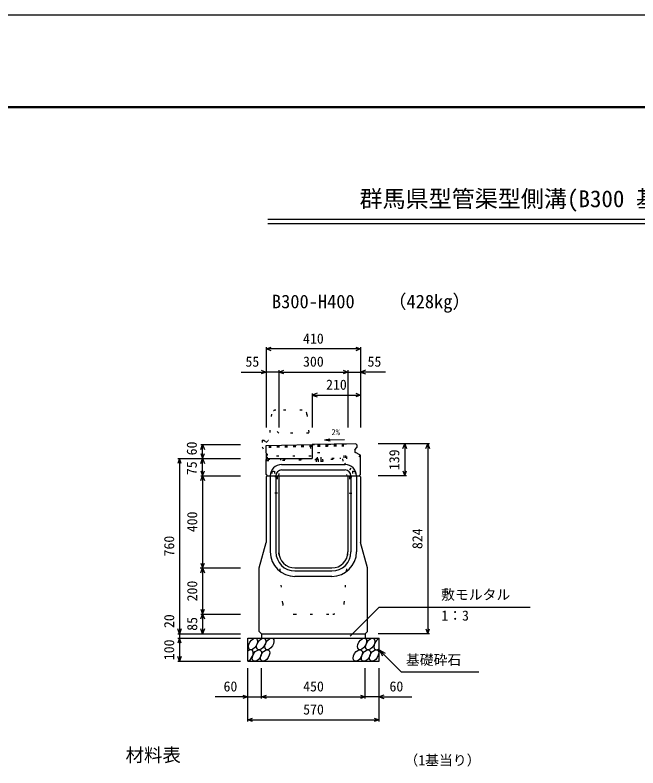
# Model space of a CAD drawing. Units: millimetres, scale not verified. Extents: x -12600 to 12600, y -5940 to 5940.
# Drawn here: x 1405 to 4108, y 2674 to 5940 of the extents above; entities that cross this region are included whole.
import ezdxf
from ezdxf.enums import TextEntityAlignment as Align

# ---------------------------------------------------------------- set-up
doc = ezdxf.new("R2010")
doc.units = ezdxf.units.MM
doc.header["$LTSCALE"] = 40
doc.linetypes.add('DOTTED', pattern=[1.75, 0.25, -1.5])
for name, color, linetype, lineweight in [('0-0_DIM', 7, 'Continuous', 25), ('0-1_Defpoints', 5, 'Continuous', 25), ('0-2_HATCH', 6, 'DOTTED', 25), ('0-5_OUTLINE', 3, 'Continuous', 25), ('0-6_OUTLINE2', 4, 'DOTTED', 25), ('0-7_TXT', 7, 'Continuous', 25), ('0-8_WAKU', 3, 'Continuous', 25)]:
    doc.layers.add(name, color=color, linetype=linetype, lineweight=lineweight)
doc.styles.add('ＭＳ ゴシック', font='')
doc.styles.get('ＭＳ ゴシック').set_extended_font_data('MS Gothic')

msp = doc.modelspace()

# ---------------------------------------------------------------- linework, layer by layer
at = {"layer": '0-0_DIM'}
for p, q in [((2495, 4498.96), (2495, 4151.46)), ((2905, 4491.46), (2495, 4491.46)), ((2905, 4498.96), (2905, 4151.46)), ((2386.62, 4391.46), (2495, 4391.46)), ((2550, 4391.46), (2495, 4391.46)), ((2550, 4398.96), (2550, 4151.46)), ((2550, 4391.46), (2850, 4391.46)), ((2850, 4398.96), (2850, 4151.46)), ((2850, 4391.46), (2905, 4391.46)), ((3013.38, 4391.46), (2905, 4391.46)), ((2695, 4298.96), (2695, 4151.46)), ((2695, 4291.46), (2905, 4291.46)), ((2211.5, 4076.46), (2384, 4076.46)), ((2219, 4016.46), (2219, 4076.46)), ((3203.5, 4080.46), (2981, 4080.46)), ((3096, 4080.46), (3096, 3941.46)), ((3196, 4080.46), (3196, 3256.46)), ((2111.5, 4016.46), (2384, 4016.46)), ((2119, 4016.46), (2119, 3256.46)), ((2219, 3941.46), (2219, 4016.46)), ((2211.5, 3941.46), (2384, 3941.46)), ((3103.5, 3941.46), (2981, 3941.46)), ((2208.25, 3541.46), (2380.75, 3541.46)), ((2211.5, 3541.46), (2384, 3541.46)), ((2858.77, 3245.65), (2985, 3371.89)), ((2985, 3371.89), (3639.81, 3371.89)), ((2211.5, 3341.46), (2384, 3341.46)), ((2219, 3341.46), (2219, 3256.46)), ((2111.5, 3256.46), (2384, 3256.46)), ((2111.5, 3236.46), (2384, 3236.46)), ((2119, 3256.46), (2119, 3236.46)), ((2119, 3236.46), (2119, 3136.46)), ((3203.5, 3256.46), (2981, 3256.46)), ((2985, 3186.46), (3080.76, 3090.71)), ((2985, 3186.46), (3010.98, 3171.46)), ((2985, 3186.46), (3000, 3160.48)), ((2111.5, 3136.46), (2384, 3136.46)), ((2415, 2875.1), (2415, 3106.46)), ((2475, 2975.1), (2475, 3106.46)), ((2925, 2975.1), (2925, 3106.46)), ((2985, 2875.1), (2985, 3106.46)), ((3080.76, 3090.71), (3418.31, 3090.71)), ((2415, 2982.6), (2273.21, 2982.6)), ((2415, 2982.6), (2475, 2982.6)), ((2475, 2982.6), (2925, 2982.6)), ((2985, 2982.6), (2925, 2982.6)), ((2985, 2982.6), (3126.79, 2982.6)), ((2415, 2882.6), (2985, 2882.6))]:
    msp.add_line(p, q, dxfattribs=at)
for points in [[(2516.14, 4483.77), (2495, 4491.46), (2516.14, 4499.16)], [(2883.86, 4499.16), (2905, 4491.46), (2883.86, 4483.77)], [(2473.86, 4399.16), (2495, 4391.46), (2473.86, 4383.77)], [(2571.14, 4383.77), (2550, 4391.46), (2571.14, 4399.16)], [(2828.86, 4399.16), (2850, 4391.46), (2828.86, 4383.77)], [(2926.14, 4399.16), (2905, 4391.46), (2926.14, 4383.77)], [(2716.14, 4299.16), (2695, 4291.46), (2716.14, 4283.77)], [(2883.86, 4299.16), (2905, 4291.46), (2883.86, 4283.77)], [(2211.3, 4055.32), (2219, 4076.46), (2226.7, 4055.32)], [(3088.3, 4059.32), (3096, 4080.46), (3103.7, 4059.32)], [(3188.3, 4059.32), (3196, 4080.46), (3203.7, 4059.32)], [(2211.3, 4037.61), (2219, 4016.46), (2226.7, 4037.61)], [(2126.7, 3995.32), (2119, 4016.46), (2111.3, 3995.32)], [(2211.3, 3995.32), (2219, 4016.46), (2226.7, 3995.32)], [(2211.3, 3962.61), (2219, 3941.46), (2226.7, 3962.61)], [(3088.3, 3962.61), (3096, 3941.46), (3103.7, 3962.61)], [(2211.3, 3920.32), (2219, 3941.46), (2226.7, 3920.32)], [(2219, 3941.46), (2219, 3541.46), (2219, 3341.46)], [(2211.3, 3562.61), (2219, 3541.46), (2226.7, 3562.61)], [(2211.3, 3520.32), (2219, 3541.46), (2226.7, 3520.32)], [(2211.3, 3362.61), (2219, 3341.46), (2226.7, 3362.61)], [(2211.3, 3320.32), (2219, 3341.46), (2226.7, 3320.32)], [(2126.7, 3277.61), (2119, 3256.46), (2111.3, 3277.61)], [(2226.7, 3277.61), (2219, 3256.46), (2211.3, 3277.61)], [(3188.3, 3277.61), (3196, 3256.46), (3203.7, 3277.61)], [(2126.7, 3215.32), (2119, 3236.46), (2111.3, 3215.32)], [(2126.7, 3157.61), (2119, 3136.46), (2111.3, 3157.61)], [(2393.86, 2990.29), (2415, 2982.6), (2393.86, 2974.9)], [(2496.14, 2974.9), (2475, 2982.6), (2496.14, 2990.29)], [(2903.86, 2990.29), (2925, 2982.6), (2903.86, 2974.9)], [(3006.14, 2990.29), (2985, 2982.6), (3006.14, 2974.9)], [(2436.14, 2874.9), (2415, 2882.6), (2436.14, 2890.29)], [(2963.86, 2890.29), (2985, 2882.6), (2963.86, 2874.9)]]:
    msp.add_lwpolyline(points, dxfattribs=at)
at = {"layer": '0-1_Defpoints'}
msp.add_lwpolyline([(-4200, -5940), (12600, -5940), (12600, 5940), (-4200, 5940)], close=True, dxfattribs=at)
at = {"layer": '0-2_HATCH', "linetype": 'Continuous'}
for p, q in [((2495, 4072.65), (2695, 4076.46)), ((2496.23, 4008.16), (2495, 4072.65))]:
    msp.add_line(p, q, dxfattribs=at)
at = {"layer": '0-2_HATCH'}
for p, q in [((2500.64, 4012.75), (2499.5, 4072.74)), ((2507.3, 4072.89), (2508.44, 4012.9)), ((2510.8, 4072.96), (2511.94, 4012.97)), ((2514.3, 4073.02), (2515.44, 4013.03)), ((2542.59, 4073.56), (2543.74, 4013.57)), ((2546.09, 4073.63), (2547.24, 4013.64)), ((2549.59, 4073.69), (2550.74, 4013.71)), ((2577.89, 4074.23), (2579.03, 4014.24)), ((2581.39, 4074.3), (2582.53, 4014.31)), ((2584.89, 4074.37), (2586.03, 4014.38)), ((2613.18, 4074.9), (2614.32, 4014.92)), ((2616.68, 4074.97), (2617.82, 4014.98)), ((2620.18, 4075.04), (2621.32, 4015.05)), ((2648.47, 4075.58), (2649.62, 4015.59)), ((2651.97, 4075.64), (2653.12, 4015.66)), ((2655.47, 4075.71), (2656.62, 4015.72)), ((2684.17, 4076.26), (2685.31, 4016.27)), ((2687.27, 4076.32), (2688.41, 4016.33)), ((2691.17, 4076.39), (2692.31, 4016.4)), ((2695, 4076.46), (2843.94, 4079.3)), ((2719.06, 4076.92), (2720.2, 4016.93)), ((2722.56, 4076.99), (2723.79, 4012.5)), ((2726.06, 4077.05), (2727.2, 4017.07)), ((2754.36, 4077.59), (2755.5, 4017.6)), ((2757.85, 4077.66), (2759, 4017.67)), ((2761.35, 4077.73), (2762.5, 4017.74)), ((2790.05, 4078.27), (2791.19, 4018.28)), ((2793.15, 4078.33), (2794.38, 4013.84)), ((2797.05, 4078.41), (2798.19, 4018.42)), ((2824.94, 4078.94), (2826.09, 4018.95)), ((2828.44, 4079), (2829.58, 4019.02)), ((2833.08, 4019.08), (2831.94, 4079.07)), ((2840.58, 4019.23), (2839.44, 4079.21)), ((2845.17, 4014.81), (2843.94, 4079.3)), ((2500.64, 4012.75), (2840.58, 4019.23)), ((2717.62, 4042.39), (2733.61, 4042.69)), ((2718.19, 4012.39), (2717.62, 4042.39)), ((2734.18, 4012.7), (2733.61, 4042.69)), ((2815.59, 4018.75), (2815.67, 4014.25)), ((2496.23, 4008.16), (2845.17, 4014.81)), ((2556.96, 4013.82), (2557.05, 4009.32)), ((2712.32, 4012.28), (2740.01, 4012.81)), ((2712.32, 4012.28), (2712.51, 4002.28)), ((2740.2, 4002.81), (2712.51, 4002.28)), ((2720.7, 4012.44), (2720.89, 4002.44)), ((2731.67, 4012.65), (2731.86, 4002.65)), ((2740.01, 4012.81), (2740.2, 4002.81))]:
    msp.add_line(p, q, dxfattribs=at)
at = {"layer": '0-2_HATCH', "linetype": 'Continuous'}
for centre in [(2437.89, 3211.46), (2473.37, 3211.46), (2508.84, 3211.46), (2911.05, 3211.46), (2946.52, 3211.46), (2454.77, 3161.46), (2490.25, 3161.46), (2892.45, 3161.46), (2927.93, 3161.46), (2963.41, 3161.46)]:
    msp.add_ellipse(centre, major_axis=(14.54, 23.54), ratio=0.5792, dxfattribs=at)
for centre, start_param, end_param in [((2982, 3211.46), 0.6666252, 4.1103269), ((2419.3, 3161.46), 3.7419964, 7.318141)]:
    msp.add_ellipse(centre, major_axis=(14.54, 23.54), ratio=0.5792, start_param=start_param, end_param=end_param, dxfattribs=at)
at = {"layer": '0-5_OUTLINE', "linetype": 'DOTTED'}
for p, q in [((2650.46, 4226.41), (2536.66, 4226.41)), ((2518.19, 4208.41), (2507, 4096.46)), ((2671.8, 4208.45), (2690, 4026.46)), ((2477, 4096.46), (2477, 4066.46)), ((2477, 4096.46), (2485, 4096.46)), ((2485, 4096.46), (2495, 4086.46)), ((2477, 4066.46), (2500, 4026.46)), ((2690, 4026.46), (2500, 4026.46))]:
    msp.add_line(p, q, dxfattribs=at)
at = {"layer": '0-5_OUTLINE'}
for p, q in [((2884, 4080.06), (2695, 4076.46)), ((2695, 4076.46), (2695, 4016.46)), ((2880, 4053.46), (2889, 4063.46)), ((2880, 4053.46), (2880, 4043.46)), ((2884, 4080.06), (2889, 4075.16)), ((2889, 4075.16), (2889, 4063.46)), ((2905, 4030.46), (2880, 4043.46)), ((2905, 3946.46), (2905, 4030.46)), ((2495, 4011.46), (2500, 4016.46)), ((2495, 3946.46), (2495, 4011.46)), ((2500, 4016.46), (2695, 4016.46)), ((2495, 3946.46), (2500, 3941.46)), ((2495, 3936.46), (2495, 3651.46)), ((2550, 3941.46), (2550, 3611.46)), ((2850, 3941.46), (2850, 3611.46)), ((2900, 3941.46), (2905, 3946.46)), ((2900, 3941.46), (2905, 3936.46)), ((2905, 3936.46), (2905, 3651.46)), ((2465, 3541.46), (2495, 3651.46)), ((2935, 3541.46), (2905, 3651.46)), ((2465, 3266.46), (2465, 3541.46)), ((2620, 3541.46), (2780, 3541.46)), ((2935, 3266.46), (2935, 3541.46)), ((2465, 3266.46), (2475, 3256.46)), ((2925, 3256.46), (2935, 3266.46)), ((2415, 3236.46), (2985, 3236.46)), ((2415, 3136.46), (2415, 3236.46)), ((2475, 3256.46), (2925, 3256.46)), ((2475, 3256.46), (2475, 3236.46)), ((2925, 3256.46), (2925, 3236.46)), ((2985, 3136.46), (2985, 3236.46)), ((2415, 3136.46), (2985, 3136.46))]:
    msp.add_line(p, q, dxfattribs=at)
at = {"layer": '0-5_OUTLINE', "linetype": 'DOTTED'}
msp.add_lwpolyline([(2495, 4086.46), (2505, 4096.46), (2507, 4096.46)], dxfattribs=at)
at = {"layer": '0-5_OUTLINE'}
msp.add_lwpolyline([(2495, 3936.46), (2500, 3941.46), (2900, 3941.46)], dxfattribs=at)
at = {"layer": '0-5_OUTLINE', "linetype": 'DOTTED'}
for centre, start, end in [((2538.1, 4206.46), 94.13229, 174.40835), ((2651.9, 4206.46), 4.08463, 93.6009)]:
    msp.add_arc(centre, 20, start, end, dxfattribs=at)
at = {"layer": '0-5_OUTLINE'}
for centre, start, end in [((2620, 3611.46), 180, 270), ((2780, 3611.46), 270, 0)]:
    msp.add_arc(centre, 70, start, end, dxfattribs=at)
at = {"layer": '0-6_OUTLINE2'}
for p, q in [((2500, 4026.46), (2507, 4096.46)), ((2832.62, 3988.2), (2881.63, 4042.62)), ((2903.37, 4031.31), (2842.93, 3949.28)), ((2550, 3941.46), (2556.72, 4009.32)), ((2825.67, 4014.44), (2845, 3941.46)), ((2519, 3961.96), (2531, 3961.96)), ((2519, 3961.96), (2519, 3936.96)), ((2531, 3961.96), (2531, 3936.96)), ((2869, 3961.96), (2881, 3961.96)), ((2869, 3961.96), (2869, 3936.96)), ((2881, 3961.96), (2881, 3936.96)), ((2543, 3936.96), (2495.5, 3936.96)), ((2857, 3936.96), (2904.5, 3936.96)), ((2566.57, 3387.77), (2550, 3611.46)), ((2833.43, 3387.77), (2850, 3611.46)), ((2616.43, 3341.46), (2783.57, 3341.46))]:
    msp.add_line(p, q, dxfattribs=at)
at = {"layer": '0-6_OUTLINE2', "linetype": 'Continuous'}
for p, q in [((2562, 3990.46), (2838, 3990.46)), ((2562, 3966.46), (2838, 3966.46)), ((2513, 3941.46), (2513, 3611.46)), ((2537, 3941.46), (2537, 3611.46)), ((2863, 3941.46), (2863, 3611.46)), ((2887, 3941.46), (2887, 3611.46)), ((2620, 3528.46), (2780, 3528.46)), ((2780, 3504.46), (2620, 3504.46))]:
    msp.add_line(p, q, dxfattribs=at)
at = {"layer": '0-6_OUTLINE2'}
for points in [[(2680, 4126.46), (2550, 4126.46), (2513, 4156.46)], [(2543, 3936.96), (2543, 3866.46), (2495, 3866.46)], [(2857, 3936.96), (2857, 3866.46), (2905, 3866.46)]]:
    msp.add_lwpolyline(points, dxfattribs=at)
at = {"layer": '0-6_OUTLINE2', "linetype": 'Continuous'}
for centre, radius, start, end in [((2562, 3941.46), 49, 90, 180), ((2838, 3941.46), 49, 0, 90), ((2562, 3941.46), 25, 90, 180), ((2838, 3941.46), 25, 0, 90), ((2620, 3611.46), 107, 180, 270), ((2620, 3611.46), 83, 180, 270), ((2780, 3611.46), 83, 270, 0), ((2780, 3611.46), 107, 270, 0)]:
    msp.add_arc(centre, radius, start, end, dxfattribs=at)
at = {"layer": '0-6_OUTLINE2'}
for centre, start, end in [((2616.43, 3391.46), 184.23639, 270), ((2783.57, 3391.46), 270, 355.76361)]:
    msp.add_arc(centre, 50, start, end, dxfattribs=at)
at = {"layer": '0-7_TXT'}
for p, q in [((2501.64, 5054.39), (5898.36, 5054.39)), ((2501.64, 5035.19), (5898.36, 5035.19)), ((2748.38, 4097.41), (2771.93, 4102.02)), ((2748.38, 4097.41), (2834.21, 4099.04)), ((2748.38, 4097.41), (2772.09, 4093.69))]:
    msp.add_line(p, q, dxfattribs=at)
at = {"layer": '0-8_WAKU', "lineweight": 50}
msp.add_lwpolyline([(-3800, -5540), (12200, -5540), (12200, 5540), (-3800, 5540)], close=True, dxfattribs=at)

# ---------------------------------------------------------------- texts
at = {"layer": '0-0_DIM', "style": 'ＭＳ ゴシック'}
for s, p in [('410', (2655, 4501.46)), ('55', (2405.16, 4401.46)), ('300', (2655, 4401.46)), ('55', (2934.84, 4401.46)), ('210', (2755, 4301.46)), ('敷モルタル', (3253.94, 3390.62)), ('1：3', (3254.94, 3299.93)), ('基礎砕石', (3101.32, 3107.88)), ('60', (2310, 2992.6)), ('450', (2655.53, 2992.6)), ('60', (3030, 2992.6)), ('570', (2655.53, 2892.6))]:
    msp.add_text(s, height=43.99, dxfattribs=at).set_placement(p, align=Align.BOTTOM_LEFT)
for s, p in [('60', (2207.16, 4030.08)), ('139', (3086, 3965.96)), ('75', (2207.16, 3944.32)), ('400', (2209, 3696.46)), ('824', (3186, 3623.46)), ('760', (2109, 3591.46)), ('200', (2209, 3396.46)), ('20', (2109, 3280.78)), ('85', (2209, 3268.96)), ('100', (2109, 3141.46))]:
    msp.add_text(s, height=43.99, rotation=90, dxfattribs=at).set_placement(p, align=Align.BOTTOM_LEFT)
at = {"layer": '0-7_TXT', "style": 'ＭＳ ゴシック'}
for s, height, p in [('群馬県型管渠型側溝(B300 基本型/自由勾配型兼用・桝部)', 73.31, (2900, 5084.39)), ('（428kg）', 58.65, (3023.7, 4650.44)), ('B300-H400', 58.65, (2520, 4650.44)), ('2%', 26.39, (2778.6, 4109.65)), ('材料表', 58.65, (1885, 2683.36)), ('（1基当り）', 43.99, (3095, 2672.36))]:
    msp.add_text(s, height=height, dxfattribs=at).set_placement(p, align=Align.BOTTOM_LEFT)

doc.saveas('drawing.dxf')
